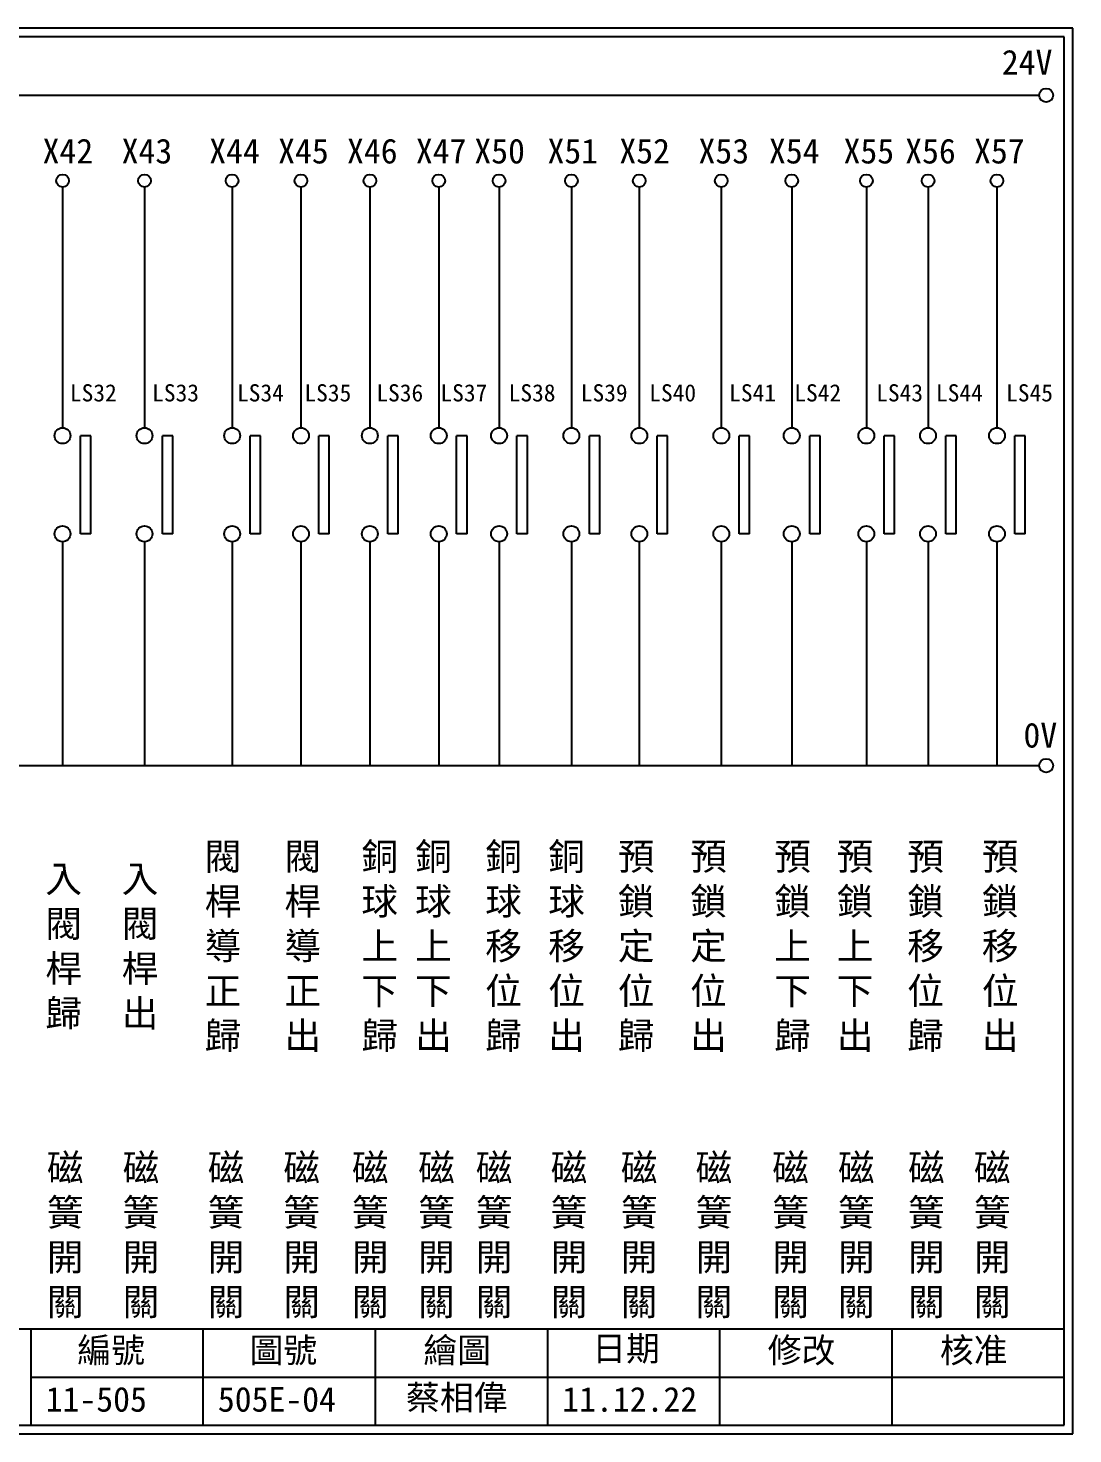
# Model space of a CAD drawing. Extents: x 325 to 612, y 3 to 207.
# Drawn here: x 460.6 to 612.3, y 3 to 207 of the extents above; entities that cross this region are included whole.
import ezdxf

# ---------------------------------------------------------------- set-up
doc = ezdxf.new("R2010")
doc.units = 0
doc.layers.get('0').update_dxf_attribs({"linetype": 'CONTINUOUS'})
doc.layers.add('圖框層', color=7, linetype='CONTINUOUS')
doc.layers.add('標尺寸層', color=3, linetype='CONTINUOUS')
doc.styles.add('CNS', font='romanc.shx', dxfattribs={"bigfont": 'chineset.shx'})
doc.styles.add('STSL', font='KAIU.TTF')

msp = doc.modelspace()

# ---------------------------------------------------------------- linework, layer by layer
for p, q in [((469.74, 147.83), (468.24, 147.83)), ((481.64, 147.83), (480.14, 147.83)), ((494.36, 147.83), (492.85, 147.83)), ((504.36, 147.83), (502.85, 147.83)), ((514.36, 147.83), (512.85, 147.83)), ((524.36, 147.83), (522.85, 147.83)), ((533.12, 147.83), (531.61, 147.83)), ((543.62, 147.83), (542.12, 147.83)), ((553.48, 147.83), (551.98, 147.83)), ((565.38, 147.83), (563.88, 147.83)), ((575.61, 147.83), (574.11, 147.83)), ((586.44, 147.83), (584.94, 147.83)), ((595.39, 147.83), (593.89, 147.83)), ((605.39, 147.83), (603.89, 147.83)), ((469.74, 133.6), (468.24, 133.6)), ((481.64, 133.6), (480.14, 133.6)), ((494.36, 133.6), (492.85, 133.6)), ((504.36, 133.6), (502.85, 133.6)), ((514.36, 133.6), (512.85, 133.6)), ((524.36, 133.6), (522.85, 133.6)), ((533.12, 133.6), (531.61, 133.6)), ((543.62, 133.6), (542.12, 133.6)), ((553.48, 133.6), (551.98, 133.6)), ((565.38, 133.6), (563.88, 133.6)), ((575.61, 133.6), (574.11, 133.6)), ((586.44, 133.6), (584.94, 133.6)), ((595.39, 133.6), (593.89, 133.6)), ((605.39, 133.6), (603.89, 133.6))]:
    msp.add_line(p, q)
for centre in [(608.44, 197.22), (608.44, 99.96)]:
    msp.add_circle(centre, 1)
at = {"layer": '圖框層', "color": 7}
for p, q in [((612.32, 206.97), (325.32, 206.97)), ((612.32, 3), (612.32, 206.97)), ((611.07, 205.72), (326.57, 205.72)), ((611.07, 4.25), (611.07, 205.72)), ((326.57, 18.25), (611.07, 18.25)), ((461.07, 4.25), (461.07, 18.25)), ((486.07, 4.25), (486.07, 18.25)), ((511.07, 4.25), (511.07, 18.25)), ((536.07, 4.25), (536.07, 18.25)), ((561.07, 4.25), (561.07, 18.25)), ((586.07, 4.25), (586.07, 18.25)), ((461.07, 11.25), (611.07, 11.25)), ((326.57, 4.25), (611.07, 4.25)), ((325.32, 3), (612.32, 3))]:
    msp.add_line(p, q, dxfattribs=at)
at = {"layer": '標尺寸層', "color": 7}
for p, q in [((329.84, 197.22), (607.44, 197.22)), ((465.63, 183.91), (465.63, 148.99)), ((477.53, 183.91), (477.53, 148.99)), ((490.25, 183.91), (490.25, 148.99)), ((500.25, 183.91), (500.25, 148.99)), ((510.25, 183.91), (510.25, 148.99)), ((520.25, 183.91), (520.25, 148.99)), ((529.01, 183.91), (529.01, 148.99)), ((539.51, 183.91), (539.51, 148.99)), ((549.37, 183.91), (549.37, 148.99)), ((561.27, 183.91), (561.27, 148.99)), ((571.5, 183.91), (571.5, 148.99)), ((582.33, 183.91), (582.33, 148.99)), ((591.29, 183.91), (591.29, 148.99)), ((601.29, 183.91), (601.29, 148.99)), ((468.24, 133.6), (468.24, 147.83)), ((469.74, 133.6), (469.74, 147.83)), ((480.14, 133.6), (480.14, 147.83)), ((481.64, 133.6), (481.64, 147.83)), ((492.85, 133.6), (492.85, 147.83)), ((494.36, 133.6), (494.36, 147.83)), ((502.85, 133.6), (502.85, 147.83)), ((504.36, 133.6), (504.36, 147.83)), ((512.85, 133.6), (512.85, 147.83)), ((514.36, 133.6), (514.36, 147.83)), ((522.85, 133.6), (522.85, 147.83)), ((524.36, 133.6), (524.36, 147.83)), ((531.61, 133.6), (531.61, 147.83)), ((533.12, 133.6), (533.12, 147.83)), ((542.12, 133.6), (542.12, 147.83)), ((543.62, 133.6), (543.62, 147.83)), ((551.98, 133.6), (551.98, 147.83)), ((553.48, 133.6), (553.48, 147.83)), ((563.88, 133.6), (563.88, 147.83)), ((565.38, 133.6), (565.38, 147.83)), ((574.11, 133.6), (574.11, 147.83)), ((575.61, 133.6), (575.61, 147.83)), ((584.94, 133.6), (584.94, 147.83)), ((586.44, 133.6), (586.44, 147.83)), ((593.89, 133.6), (593.89, 147.83)), ((595.39, 133.6), (595.39, 147.83)), ((603.89, 133.6), (603.89, 147.83)), ((605.39, 133.6), (605.39, 147.83)), ((465.63, 132.46), (465.63, 99.96)), ((465.63, 132.45), (465.63, 99.96)), ((477.53, 132.46), (477.53, 99.96)), ((477.53, 132.45), (477.53, 99.96)), ((490.25, 132.46), (490.25, 99.96)), ((490.25, 132.45), (490.25, 99.96)), ((500.25, 132.46), (500.25, 99.96)), ((500.25, 132.45), (500.25, 99.96)), ((510.25, 132.46), (510.25, 99.96)), ((510.25, 132.45), (510.25, 99.96)), ((520.25, 132.46), (520.25, 99.96)), ((520.25, 132.45), (520.25, 99.96)), ((529.01, 132.45), (529.01, 99.96)), ((539.51, 132.46), (539.51, 99.96)), ((539.51, 132.45), (539.51, 99.96)), ((549.37, 132.46), (549.37, 99.96)), ((549.37, 132.45), (549.37, 99.96)), ((561.27, 132.46), (561.27, 99.96)), ((561.27, 132.45), (561.27, 99.96)), ((571.5, 132.46), (571.5, 99.96)), ((571.5, 132.45), (571.5, 99.96)), ((582.33, 132.46), (582.33, 99.96)), ((582.33, 132.45), (582.33, 99.96)), ((591.29, 132.46), (591.29, 99.96)), ((591.29, 132.45), (591.29, 99.96)), ((601.29, 132.46), (601.29, 99.96)), ((601.29, 132.45), (601.29, 99.96)), ((330.05, 99.96), (607.44, 99.96))]:
    msp.add_line(p, q, dxfattribs=at)
for centre, radius in [((465.63, 184.83), 0.92), ((477.53, 184.83), 0.92), ((490.25, 184.83), 0.92), ((500.25, 184.83), 0.92), ((510.25, 184.83), 0.92), ((520.25, 184.83), 0.92), ((529.01, 184.83), 0.92), ((539.51, 184.83), 0.92), ((549.37, 184.83), 0.92), ((561.27, 184.83), 0.92), ((571.5, 184.83), 0.92), ((582.33, 184.83), 0.92), ((591.29, 184.83), 0.92), ((601.29, 184.83), 0.92), ((465.63, 147.83), 1.15), ((477.53, 147.83), 1.15), ((490.25, 147.83), 1.15), ((500.25, 147.83), 1.15), ((510.25, 147.83), 1.15), ((520.25, 147.83), 1.15), ((529.01, 147.83), 1.15), ((539.51, 147.83), 1.15), ((549.37, 147.83), 1.15), ((561.27, 147.83), 1.15), ((571.5, 147.83), 1.15), ((582.33, 147.83), 1.15), ((591.29, 147.83), 1.15), ((601.29, 147.83), 1.15), ((465.63, 133.6), 1.15), ((477.53, 133.6), 1.15), ((490.25, 133.6), 1.15), ((500.25, 133.6), 1.15), ((510.25, 133.6), 1.15), ((520.25, 133.6), 1.15), ((529.01, 133.6), 1.15), ((539.51, 133.6), 1.15), ((549.37, 133.6), 1.15), ((561.27, 133.6), 1.15), ((571.5, 133.6), 1.15), ((582.33, 133.6), 1.15), ((591.29, 133.6), 1.15), ((601.29, 133.6), 1.15)]:
    msp.add_circle(centre, radius, dxfattribs=at)

# ---------------------------------------------------------------- texts
at = {"layer": '圖框層', "color": 4, "style": 'STSL'}
for s, height, p in [('24V', 3.6, (602, 200.22)), ('X42', 3.6, (462.73, 187.33)), ('X43', 3.6, (474.21, 187.33)), ('X44', 3.6, (486.93, 187.33)), ('X45', 3.6, (496.93, 187.33)), ('X46', 3.6, (506.93, 187.33)), ('X47', 3.6, (516.93, 187.33)), ('X50', 3.6, (525.42, 187.33)), ('X51', 3.6, (536.04, 187.33)), ('X52', 3.6, (546.47, 187.33)), ('X53', 3.6, (557.96, 187.33)), ('X54', 3.6, (568.19, 187.33)), ('X55', 3.6, (579.02, 187.33)), ('X56', 3.6, (587.97, 187.33)), ('X57', 3.6, (597.97, 187.33)), ('LS32', 2.5, (466.7, 152.8)), ('LS33', 2.5, (478.64, 152.8)), ('LS34', 2.5, (490.96, 152.8)), ('LS35', 2.5, (500.75, 152.8)), ('LS36', 2.5, (511.19, 152.8)), ('LS37', 2.5, (520.5, 152.8)), ('LS38', 2.5, (530.4, 152.8)), ('LS39', 2.5, (540.87, 152.8)), ('LS40', 2.5, (550.81, 152.8)), ('LS41', 2.5, (562.41, 152.8)), ('LS42', 2.5, (571.87, 152.8)), ('LS43', 2.5, (583.76, 152.8)), ('LS44', 2.5, (592.44, 152.8)), ('LS45', 2.5, (602.62, 152.8)), ('0V', 3.6, (605.14, 102.58)), ('編號', 3.6, (467.78, 13.34)), ('圖號', 3.6, (492.78, 13.34)), ('繪圖', 3.6, (518.01, 13.34)), ('日期', 3.6, (542.54, 13.59)), ('修改', 3.6, (568.01, 13.34)), ('核准', 3.6, (593.01, 13.34)), ('蔡相偉', 3.6, (515.5, 6.47)), ('11-505', 3.6, (463.18, 6.22)), ('505E-04', 3.6, (488.18, 6.22)), ('11.12.22', 3.6, (538.18, 6.22))]:
    msp.add_text(s, height=height, dxfattribs=at).set_placement(p)
at = {"layer": '標尺寸層', "color": 7, "char_height": 3.9, "attachment_point": 5, "style": 'CNS'}
for s, insert, width in [('{\\fDFKai-SB|b0|i0|c136|p65;閥桿導正歸}', (488.92, 73.58), 4.9608), ('{\\fDFKai-SB|b0|i0|c136|p65;閥桿導正出}', (500.5, 73.58), 4.9608), ('{\\fDFKai-SB|b0|i0|c136|p65;銅球上下歸}', (511.68, 73.58), 4.9608), ('{\\fDFKai-SB|b0|i0|c136|p65;銅球上下出}', (519.48, 73.58), 4.9608), ('{\\fDFKai-SB|b0|i0|c136|p65;銅球移位歸}', (529.66, 73.58), 4.9608), ('{\\fDFKai-SB|b0|i0|c136|p65;銅球移位出}', (538.8, 73.58), 4.9608), ('{\\fDFKai-SB|b0|i0|c136|p65;預鎖定位歸}', (548.91, 73.58), 4.9608), ('{\\fDFKai-SB|b0|i0|c136|p65;預鎖定位出}', (559.41, 73.58), 5.6129), ('{\\fDFKai-SB|b0|i0|c136|p65;預鎖上下歸}', (571.62, 73.58), 4.9608), ('{\\fDFKai-SB|b0|i0|c136|p65;預鎖上下出}', (580.69, 73.58), 4.9608), ('{\\fDFKai-SB|b0|i0|c136|p65;預鎖移位歸}', (590.93, 73.58), 4.9608), ('{\\fDFKai-SB|b0|i0|c136|p65;預鎖移位出}', (601.76, 73.58), 4.9608), ('{\\fDFKai-SB|b0|i0|c136|p65;入閥桿歸}', (465.79, 73.58), 4.9608), ('{\\fDFKai-SB|b0|i0|c136|p65;入閥桿出}', (476.88, 73.58), 4.9608), ('{\\fDFKai-SB|b0|i0|c136|p65;磁簧開關}', (466.02, 31.68), 4.9608), ('{\\fDFKai-SB|b0|i0|c136|p65;磁簧開關}', (477.02, 31.68), 4.9608), ('{\\fDFKai-SB|b0|i0|c136|p65;磁簧開關}', (489.37, 31.68), 4.9608), ('{\\fDFKai-SB|b0|i0|c136|p65;磁簧開關}', (500.35, 31.68), 4.9608), ('{\\fDFKai-SB|b0|i0|c136|p65;磁簧開關}', (510.31, 31.68), 4.9608), ('{\\fDFKai-SB|b0|i0|c136|p65;磁簧開關}', (519.92, 31.68), 4.9608), ('{\\fDFKai-SB|b0|i0|c136|p65;磁簧開關}', (528.29, 31.68), 4.9608), ('{\\fDFKai-SB|b0|i0|c136|p65;磁簧開關}', (539.16, 31.68), 4.9608), ('{\\fDFKai-SB|b0|i0|c136|p65;磁簧開關}', (549.34, 31.68), 4.9608), ('{\\fDFKai-SB|b0|i0|c136|p65;磁簧開關}', (560.2, 31.68), 4.9608), ('{\\fDFKai-SB|b0|i0|c136|p65;磁簧開關}', (571.33, 31.68), 4.9608), ('{\\fDFKai-SB|b0|i0|c136|p65;磁簧開關}', (580.87, 31.68), 4.9608), ('{\\fDFKai-SB|b0|i0|c136|p65;磁簧開關}', (591.05, 31.68), 4.9608), ('{\\fDFKai-SB|b0|i0|c136|p65;磁簧開關}', (600.61, 31.68), 4.9608)]:
    msp.add_mtext(s, dxfattribs=dict(at, insert=insert, width=width))

doc.saveas('drawing.dxf')
